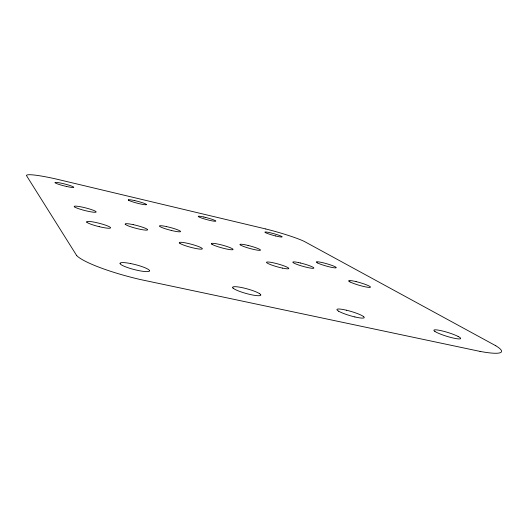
<?xml version="1.0" encoding="UTF-8"?>
<svg xmlns="http://www.w3.org/2000/svg" width="528" height="528" viewBox="0 0 528 528"><rect width="100%" height="100%" fill="white"/><g stroke="black" fill="none" stroke-linecap="round" stroke-linejoin="round"><path stroke-width="0.79" d="M480.091 351.417L140.395 279.543A61.043 10.157 14.4 0 1 76.784 255.684M130.64 263.551L133.564 264.185A15.233 2.528 14.4 0 1 148.889 269.828L149.536 270.501M133.181 224.638L135.419 225.152A11.596 1.465 14.5 0 1 147.127 229.192L147.596 229.607A11.596 1.465 14.5 0 1 139.715 229.198L137.438 228.683A11.596 1.465 14.5 0 1 125.624 224.585M298.584 262.561L300.577 263.023M166.604 226.604L168.689 227.086A10.916 1.307 14.8 0 1 179.956 230.914L180.464 231.317A10.916 1.307 14.8 0 1 173.455 230.947L171.323 230.459M346.368 310.193L343.84 309.646A14.243 2.165 16.5 0 0 337.544 310.471L338.606 311.197M354.862 316.939L357.456 317.493A14.243 2.165 16.5 0 0 363.528 316.562M134.752 200.614L136.561 201.043A9.365 0.95 14.6 0 1 146.025 204.178L146.401 204.468M203.861 217.015L205.583 217.424M99.198 226.67L101.66 227.231A12.388 1.65 14.2 0 0 110.563 227.687L110.167 227.251A12.388 1.65 14.2 0 0 97.984 222.974L95.575 222.427A12.388 1.65 14.2 0 0 86.572 221.905L86.882 222.321M356.09 281.609L354.077 281.153A11.352 1.373 16.2 0 0 349.193 281.437M248.12 245.454L246.14 244.992A10.613 1.241 15.4 0 0 240.207 244.82M275.504 235.93L277.18 236.326A8.91 0.871 15.5 0 0 281.84 236.57M265.782 228.974L56.41 179.078A38.788 3.967 14.2 0 0 26.42 175.501L76.751 255.677M265.67 232.736L265.102 232.406A8.91 0.871 15.5 0 1 269.867 232.683L271.511 233.072A8.91 0.871 15.5 0 1 281.252 236.234L281.846 236.57M458.093 336.435L459.479 337.214A14.018 1.98 17.2 0 1 455.123 338.435L452.714 337.92A14.018 1.98 17.2 0 1 436.247 332.218L434.907 331.439M317.401 262.904L316.635 262.456A10.388 1.168 15.9 0 1 321.578 262.436L323.42 262.858A10.388 1.168 15.9 0 1 335.029 266.706L335.828 267.155A10.388 1.168 15.9 0 1 331.049 267.241L329.142 266.798A10.388 1.168 15.9 0 1 317.427 262.911M350.064 281.952L349.16 281.424M495.799 345.754L304.201 241.382A35.666 3.491 15.5 0 0 265.789 228.98M212.137 244.372L211.543 243.929M363.535 316.562L362.373 315.81A14.243 2.165 16.5 0 0 346.388 310.2M128.654 200.257L128.317 199.973M259.585 293.667L260.495 294.386M179.942 243.408L179.388 242.939A11.913 1.564 15 0 1 186.905 243.17L189.163 243.685A11.913 1.564 15 0 1 201.61 247.982L202.217 248.457A11.913 1.564 15 0 1 194.845 248.292L192.542 247.771A11.913 1.564 15 0 1 179.975 243.415M233.673 288.611L232.835 287.905M240.174 244.814L240.801 245.23A10.613 1.241 15.4 0 0 252.404 249.13L254.397 249.592A10.613 1.241 15.4 0 0 260.231 249.718L259.571 249.289A10.613 1.241 15.4 0 0 248.127 245.454M125.591 224.578L125.176 224.169M74.448 206.857L74.158 206.494A11.332 1.373 14.2 0 1 82.612 207.187L84.784 207.689A11.332 1.373 14.2 0 1 95.825 211.497L96.169 211.867A11.332 1.373 14.2 0 1 87.846 211.24L85.595 210.718A11.332 1.373 14.2 0 1 74.481 206.864M120.067 263.617L120.602 264.277A15.233 2.528 14.4 0 0 136.171 270.039L139.181 270.692A15.233 2.528 14.4 0 0 149.53 270.501M495.766 345.748A56.159 7.94 17.2 0 1 480.071 351.404M350.09 281.959A11.352 1.373 16.2 0 0 363.079 286.328L365.112 286.79A11.352 1.373 16.2 0 0 369.857 286.44L368.92 285.905A11.352 1.373 16.2 0 0 356.103 281.615M99.224 226.677A12.388 1.65 14.2 0 1 86.915 222.334M125.215 224.176A11.596 1.465 14.5 0 1 133.214 224.651M298.61 262.574A10.956 1.307 15.8 0 0 293.139 262.607L293.865 263.069A10.956 1.307 15.8 0 0 306.141 267.188L308.161 267.65A10.956 1.307 15.8 0 0 313.487 267.557L312.695 267.076A10.956 1.307 15.8 0 0 300.59 263.023M212.164 244.378A11.22 1.386 15.2 0 0 224.228 248.49L226.367 248.978A11.22 1.386 15.2 0 0 232.894 249.124L232.261 248.668A11.22 1.386 15.2 0 0 220.334 244.622L218.216 244.134A11.22 1.386 15.2 0 0 211.576 243.943M171.349 230.465A10.916 1.307 14.8 0 1 159.971 226.585L159.469 226.189A10.916 1.307 14.8 0 1 166.63 226.618M146.395 204.461A9.365 0.95 14.6 0 1 140.039 203.861L138.204 203.432A9.365 0.95 14.6 0 1 128.68 200.264M128.344 199.98A9.365 0.95 14.6 0 1 134.779 200.62M203.887 217.021A9.108 0.911 15.1 0 0 198.323 216.572L198.752 216.876A9.108 0.911 15.1 0 0 208.474 220.064L210.21 220.473A9.108 0.911 15.1 0 0 215.681 220.889L215.2 220.572A9.108 0.911 15.1 0 0 205.59 217.43M275.524 235.937A8.91 0.871 15.5 0 1 265.696 232.742M120.08 263.617A15.233 2.528 14.4 0 1 130.64 263.551M260.489 294.386A14.626 2.35 15.5 0 1 252.424 294.974L249.638 294.373A14.626 2.35 15.5 0 1 233.713 288.618M232.881 287.925A14.626 2.35 15.5 0 1 241.184 287.456L243.863 288.031A14.626 2.35 15.5 0 1 259.585 293.674M354.882 316.945A14.243 2.165 16.5 0 1 338.639 311.203M434.927 331.445A14.018 1.98 17.2 0 1 439.54 330.343L441.89 330.845A14.018 1.98 17.2 0 1 458.08 336.435M282.506 268.112L280.335 267.623A11.583 1.472 15.6 0 1 267.518 263.254L266.772 262.753A11.583 1.472 15.6 0 1 272.93 262.72L275.048 263.201A11.583 1.472 15.6 0 1 287.714 267.498L288.499 268.006A11.583 1.472 15.6 0 1 282.506 268.112M66.442 186.443L64.508 185.988A9.689 0.99 14.2 0 1 55.15 182.84L54.932 182.576A9.689 0.99 14.2 0 1 62.324 183.421L64.218 183.869A9.689 0.99 14.2 0 1 73.511 186.985L73.755 187.249A9.689 0.99 14.2 0 1 66.436 186.443"/></g></svg>
